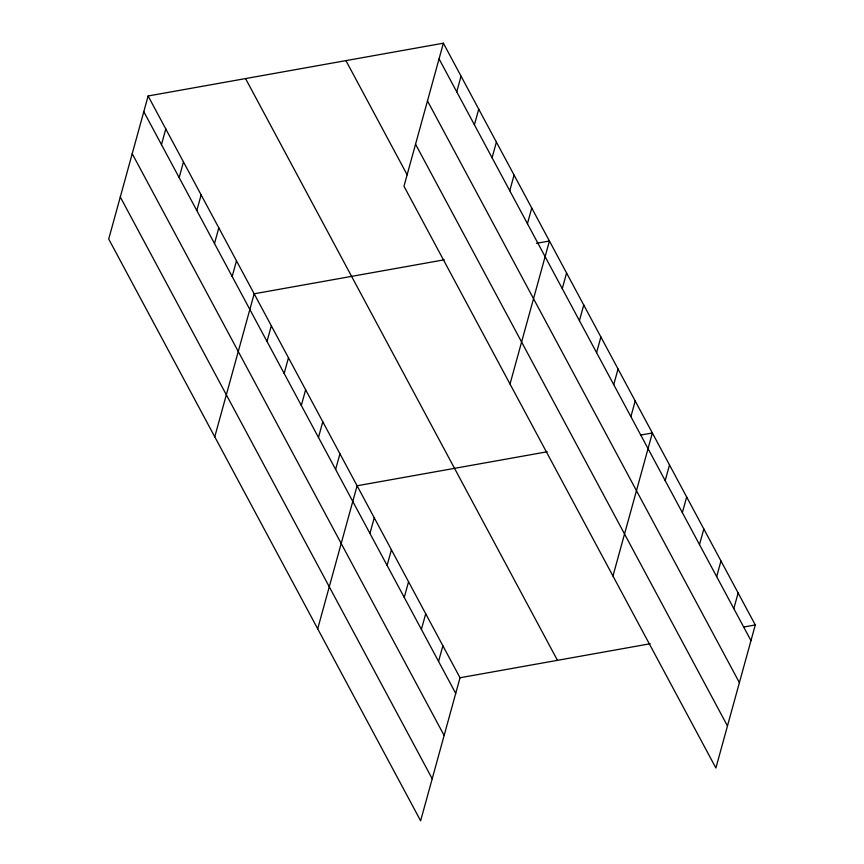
<?xml version="1.0" encoding="UTF-8"?>
<svg xmlns="http://www.w3.org/2000/svg" width="864" height="864" viewBox="0 0 864 864"><rect width="100%" height="100%" fill="white"/><g stroke="black" fill="none" stroke-linecap="round" stroke-linejoin="round"><path stroke-width="1.3" d="M148.111 95.99L108.713 239.047L420.628 820.8L460.026 677.754L148.111 95.99L443.372 43.2L755.287 624.953L715.889 768.01L403.974 186.246L443.372 43.2M161.471 144.623L165.791 128.963M179.15 177.595L183.46 161.924M196.819 210.557L201.139 194.897M214.499 243.529L218.808 227.858M232.168 276.491L236.488 260.82M214.758 436.838L254.167 293.792L444.269 259.805M266.998 341.453L271.318 325.793M284.159 373.453L288.479 357.782M301.309 405.454L305.629 389.783M318.47 437.443L322.78 421.783M335.621 469.444L339.941 453.773M456.732 91.832L461.052 76.162M317.693 628.819L357.091 485.773L547.204 451.775M474.412 124.805L478.721 109.134M369.932 533.434L374.252 517.763M492.08 157.766L496.4 142.096M387.094 565.434L391.403 549.763M509.76 190.728L514.08 175.068M404.244 597.424L408.564 581.764M527.44 223.7L531.749 208.03M421.405 629.424L425.714 613.753M510.019 384.048L549.428 241.002L536.436 243.324M438.556 661.424L442.876 645.754M562.27 288.662L566.579 272.992M579.42 320.663L583.74 304.992M596.581 352.652L600.89 336.982M613.732 384.653L618.052 368.982M630.893 416.642L635.202 400.982M612.954 576.029L652.363 432.972L640.667 435.067M665.194 480.643L669.514 464.972M682.355 512.633L686.675 496.973M699.505 544.633L703.825 528.962M716.666 576.634L720.976 560.963M733.817 608.623L738.137 592.963M460.026 677.754L650.128 643.756M743.602 627.048L755.287 624.953M439.063 58.871L750.978 640.624M427.486 100.904L739.4 682.657M415.552 144.212L727.466 725.965M345.935 60.62L407.171 174.83M245.549 78.57L557.464 660.334M143.791 111.661L455.717 693.414M132.214 153.695L444.128 735.458M120.29 197.003L432.205 778.766"/></g></svg>
